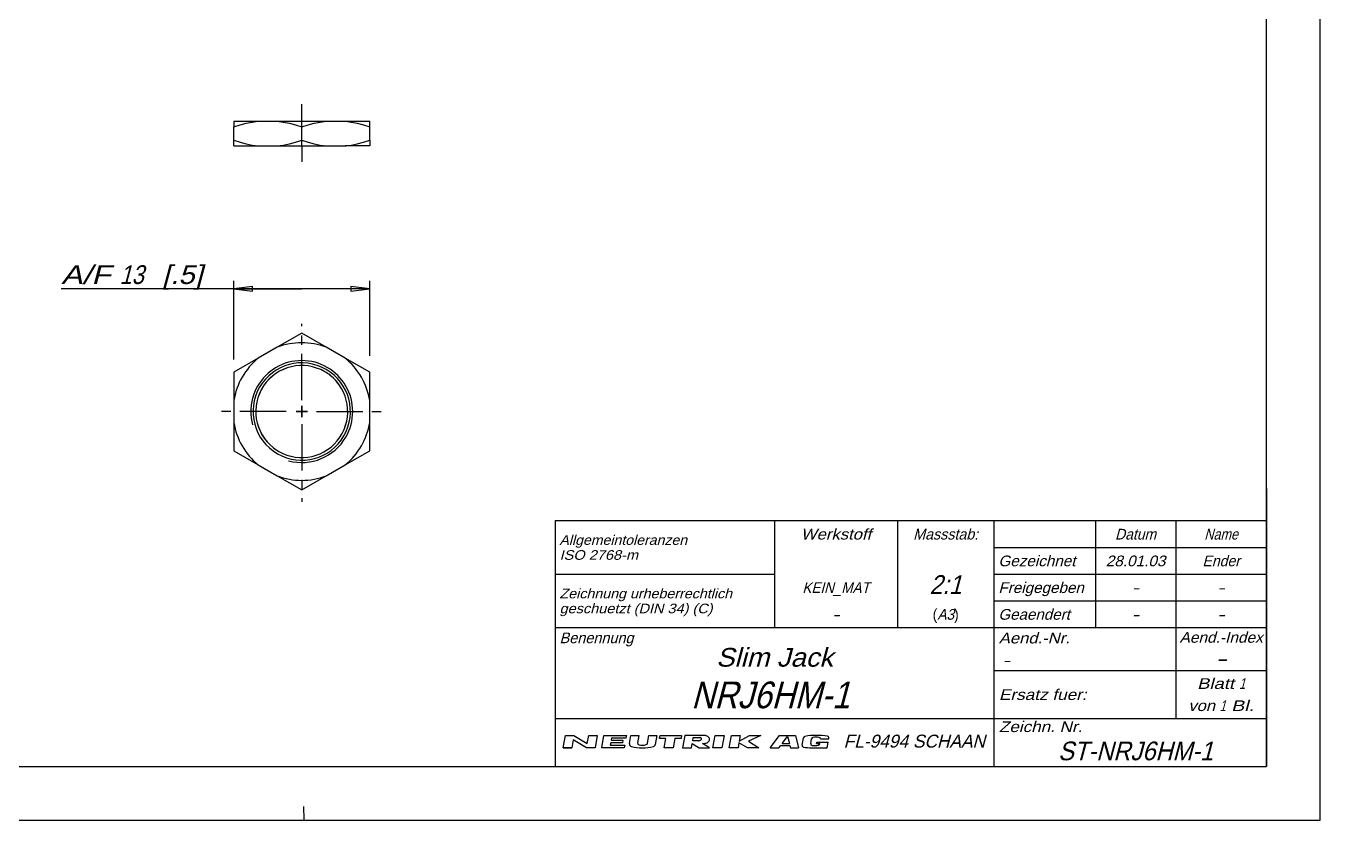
# Model space of a CAD drawing. Extents: x 0 to 420, y 0 to 297.
# Drawn here: x 178 to 420, y 0 to 148.5 of the extents above; entities that cross this region are included whole.
import ezdxf
from ezdxf.enums import TextEntityAlignment as Align

# ---------------------------------------------------------------- set-up
doc = ezdxf.new("R2010")
doc.units = 0
doc.header["$LTSCALE"] = 23.1
doc.linetypes.add('CENTER', pattern=[0.6, 0.375, -0.075, 0.075, -0.075])
doc.layers.get('0').update_dxf_attribs({"linetype": 'CONTINUOUS'})
doc.layers.add('DEFAULT_1', color=7, linetype='CENTER')
doc.layers.add('ZEICHNUNGSBEMAßUNGEN', color=7, linetype='CONTINUOUS')
doc.styles.get("Standard").update_dxf_attribs({"font": 'txt', "width": 0.8})
doc.dimstyles.get("Standard").update_dxf_attribs({"dimtxt": 0.18, "dimasz": 0.18, "dimexe": 0.18, "dimexo": 0.0625, "dimgap": 0.09, "dimtad": 0, "dimtih": 1, "dimtoh": 1, "dimdec": 4, "dimzin": 0, "dimtxsty": 'STANDARD', "dimcen": 0.09, "dimazin": 3, "dimtfac": 1, "dimtdec": 4, "dimtofl": 0, "dimtmove": 0, "dimatfit": 3, "dimtolj": 1, "dimtzin": 0})

# ---------------------------------------------------------------- blocks, each defined once
blk = doc.blocks.new('*D15')
at = {"layer": 'ZEICHNUNGSBEMAßUNGEN', "color": 2, "linetype": 'CONTINUOUS'}
for p, q in [((229.62, 99.33), (184.65, 99.33)), ((216.92, 86.1), (216.92, 100.83)), ((216.92, 99.33), (229.62, 99.33)), ((242.32, 99.33), (229.62, 99.33)), ((242.32, 86.83), (242.32, 100.83))]:
    blk.add_line(p, q, dxfattribs=at)
for points in [[(220.42, 99.77), (216.92, 99.33), (220.42, 98.89), (220.42, 99.77)], [(238.82, 98.89), (242.32, 99.33), (238.82, 99.77), (238.82, 98.89)]]:
    blk.add_lwpolyline(points, dxfattribs=at)
at = {"layer": 'ZEICHNUNGSBEMAßUNGEN', "color": 2, "linetype": 'CONTINUOUS', "oblique": 15}
for s, p, p2 in [('A/F ', (184.65, 100.24), (195.56, 100.24)), ('13', (195.56, 100.24), (200.06, 100.24)), ('[', (203.56, 100.24), (205.06, 100.24)), ('.5', (205.06, 100.24), (209.56, 100.24)), (']', (209.56, 100.24), (211.06, 100.24))]:
    blk.add_text(s, height=3.5, dxfattribs=at).set_placement(p, p2, align=Align.FIT)

msp = doc.modelspace()

# ---------------------------------------------------------------- linework, layer by layer
at = {"color": 7, "linetype": 'CONTINUOUS'}
for p, q in [((420, 0), (420, 297)), ((420, 0), (420, 297)), ((420, 0), (420, 297)), ((410, 10), (410, 287)), ((410, 10), (410, 287)), ((216.9169, 130.67117), (220.0869, 130.67117)), ((216.9169, 130.67117), (216.9169, 129.63194)), ((220.0869, 130.67117), (220.5272, 130.67117)), ((220.5272, 130.67117), (221.48987, 130.67117)), ((221.48987, 130.67117), (225.04392, 130.67117)), ((225.04392, 130.67117), (234.18987, 130.67117)), ((234.18987, 130.67117), (237.74392, 130.67117)), ((237.74392, 130.67117), (237.87012, 130.67117)), ((237.74392, 130.67117), (237.86774, 130.65402)), ((237.87012, 130.67117), (238.70659, 130.67117)), ((238.70659, 130.67117), (239.1469, 130.67117)), ((239.1469, 130.67117), (242.3169, 130.67117)), ((242.3169, 129.63194), (242.3169, 130.67117)), ((216.9169, 127.1104), (216.9169, 129.63194)), ((229.6169, 127.1104), (229.6169, 129.63194)), ((242.3169, 127.1104), (242.3169, 129.63194)), ((216.9169, 126.07117), (216.9169, 127.1104)), ((216.9169, 126.07117), (220.0869, 126.07117)), ((220.0869, 126.07117), (221.48987, 126.07117)), ((221.48987, 126.07117), (225.04392, 126.07117)), ((225.04392, 126.07117), (234.18987, 126.07117)), ((234.18987, 126.07117), (237.74392, 126.07117)), ((237.74392, 126.07117), (237.86774, 126.08833)), ((237.87012, 126.07117), (237.74392, 126.07117)), ((239.1469, 126.07117), (237.87012, 126.07117)), ((242.3169, 126.07117), (239.1469, 126.07117)), ((242.3169, 127.1104), (242.3169, 126.07117)), ((229.6169, 91.05771), (225.04392, 88.4175)), ((234.18987, 88.4175), (229.6169, 91.05771)), ((225.04392, 88.4175), (221.48987, 86.36557)), ((237.74392, 86.36557), (234.18987, 88.4175)), ((221.48987, 86.36557), (216.9169, 83.72536)), ((242.3169, 83.72536), (237.74392, 86.36557)), ((216.9169, 83.72536), (216.9169, 78.44494)), ((242.3169, 78.44494), (242.3169, 83.72536)), ((216.9169, 78.44494), (216.9169, 74.34108)), ((242.3169, 74.34108), (242.3169, 78.44494)), ((216.9169, 74.34108), (216.9169, 69.06066)), ((242.3169, 69.06066), (242.3169, 74.34108)), ((216.9169, 69.06066), (221.48987, 66.42045)), ((237.74392, 66.42045), (242.3169, 69.06066)), ((221.48987, 66.42045), (225.04392, 64.36852)), ((234.18987, 64.36852), (237.74392, 66.42045)), ((225.04392, 64.36852), (229.6169, 61.72831)), ((229.6169, 61.72831), (234.18987, 64.36852)), ((410, 62), (410, 10)), ((410, 62), (410, 10)), ((277, 56), (410, 56)), ((277, 56), (277, 10)), ((318, 56), (318, 36)), ((341, 56), (341, 36)), ((359, 56), (359, 10)), ((378, 56), (378, 36)), ((393, 56), (393, 19)), ((410, 56), (410, 10)), ((359, 51), (410, 51)), ((277, 46), (318, 46)), ((359, 46), (410, 46)), ((359, 41), (410, 41)), ((277, 36), (410, 36)), ((359, 28), (410, 28)), ((277, 19), (410, 19)), ((12.5, 10), (410, 10)), ((230, 10), (410, 10)), ((230, 10), (410, 10)), ((277, 10), (410, 10)), ((230.04181, 0.03478), (230.01068, 2.5219)), ((0, 0), (420, 0)), ((0, 0), (420, 0)), ((0, 0), (420, 0))]:
    msp.add_line(p, q, dxfattribs=at)
at = {"color": 2, "linetype": 'CONTINUOUS'}
for p, q in [((229.6169, 75.34301), (229.6169, 77.44301)), ((229.6169, 77.44301), (229.6169, 75.34301)), ((228.5669, 76.39301), (230.6669, 76.39301)), ((230.6669, 76.39301), (228.5669, 76.39301)), ((278.49964, 13.50011), (278.91355, 15.84748)), ((278.91355, 15.84748), (280.5064, 15.84748)), ((280.35858, 15.00913), (280.0925, 13.50011)), ((282.85903, 13.50011), (280.35858, 15.00913)), ((280.5064, 15.84748), (283.00685, 14.33846)), ((283.00685, 14.33846), (283.27294, 15.84748)), ((283.27294, 15.84748), (284.86579, 15.84748)), ((284.86579, 15.84748), (284.45189, 13.50011)), ((285.7094, 13.50011), (286.12331, 15.84748)), ((286.12331, 15.84748), (290.31503, 15.84748)), ((287.54363, 15.34447), (287.46972, 14.9253)), ((287.46972, 14.9253), (289.64942, 14.9253)), ((290.22633, 15.34447), (287.54363, 15.34447)), ((289.64942, 14.9253), (289.56072, 14.42229)), ((290.31503, 15.84748), (290.22633, 15.34447)), ((290.88355, 14.31726), (291.15337, 15.84748)), ((291.15337, 15.84748), (292.66239, 15.84748)), ((292.66239, 15.84748), (292.41657, 14.45333)), ((294.24696, 14.37415), (294.50675, 15.84748)), ((294.50675, 15.84748), (296.01577, 15.84748)), ((296.01577, 15.84748), (295.71918, 14.16545)), ((296.49913, 15.26064), (296.60261, 15.84748)), ((297.67282, 15.26064), (296.49913, 15.26064)), ((296.60261, 15.84748), (300.62666, 15.84748)), ((297.36239, 13.50011), (297.67282, 15.26064)), ((299.3495, 15.26064), (299.03908, 13.50011)), ((300.52319, 15.26064), (299.3495, 15.26064)), ((300.62666, 15.84748), (300.52319, 15.26064)), ((301.2135, 15.84748), (300.7996, 13.50011)), ((304.31538, 15.84748), (301.2135, 15.84748)), ((302.7128, 14.84146), (302.81628, 15.42831)), ((303.77397, 14.84146), (302.7128, 14.84146)), ((302.81628, 15.42831), (304.07039, 15.42831)), ((306.50034, 13.50011), (306.91424, 15.84748)), ((306.91424, 15.84748), (308.59093, 15.84748)), ((308.59093, 15.84748), (308.17703, 13.50011)), ((309.51838, 13.50011), (309.93228, 15.84748)), ((309.93228, 15.84748), (311.60897, 15.84748)), ((311.60897, 15.84748), (311.4168, 14.75763)), ((311.4168, 14.75763), (313.35231, 15.84748)), ((315.46536, 15.84748), (313.16014, 14.75763)), ((313.16014, 14.75763), (315.05145, 13.50011)), ((313.35231, 15.84748), (315.46536, 15.84748)), ((317.19767, 13.50011), (318.9582, 15.84748)), ((318.9582, 15.84748), (321.91636, 15.84748)), ((319.45666, 14.33231), (320.44606, 15.65152)), ((320.44606, 15.65152), (320.77586, 14.33231)), ((321.91636, 15.84748), (322.5032, 13.50011)), ((323.19698, 13.99852), (323.44525, 15.4065)), ((324.76839, 14.31977), (324.92435, 15.20425)), ((325.86085, 14.34838), (325.89916, 14.56562)), ((325.89916, 14.56562), (328.01983, 14.56562)), ((326.59763, 15.21191), (328.13378, 15.21191)), ((327.83195, 13.50011), (328.01983, 14.56562)), ((328.13378, 15.21191), (328.15881, 15.35384)), ((278.49964, 13.50011), (280.0925, 13.50011)), ((280.0925, 13.50011), (278.49964, 13.50011)), ((284.45189, 13.50011), (282.85903, 13.50011)), ((289.90112, 13.50011), (285.7094, 13.50011)), ((287.38103, 14.42229), (287.30712, 14.00312)), ((287.30712, 14.00312), (289.98982, 14.00312)), ((289.56072, 14.42229), (287.38103, 14.42229)), ((289.98982, 14.00312), (289.90112, 13.50011)), ((299.03908, 13.50011), (297.36239, 13.50011)), ((300.7996, 13.50011), (302.47629, 13.50011)), ((302.47629, 13.50011), (302.62411, 14.33846)), ((302.62411, 14.33846), (303.90147, 13.50011)), ((303.90147, 13.50011), (305.82967, 13.50011)), ((305.82967, 13.50011), (304.5523, 14.33846)), ((308.17703, 13.50011), (306.50034, 13.50011)), ((311.19507, 13.50011), (309.51838, 13.50011)), ((311.35767, 14.42229), (311.19507, 13.50011)), ((312.95559, 13.50011), (311.35767, 14.42229)), ((315.05145, 13.50011), (312.95559, 13.50011)), ((317.19767, 13.50011), (318.83251, 13.50011)), ((318.83251, 13.50011), (319.18366, 13.96832)), ((319.18366, 13.96832), (320.86686, 13.96832)), ((319.45666, 14.33231), (320.77586, 14.33231)), ((320.86686, 13.96832), (320.98391, 13.50011)), ((320.98391, 13.50011), (322.5032, 13.50011)), ((325.86085, 14.34838), (326.46676, 14.34838)), ((326.31718, 13.50011), (326.32207, 13.5278)), ((326.31718, 13.50011), (327.83195, 13.50011)), ((326.4477, 14.24029), (326.46676, 14.34838))]:
    msp.add_line(p, q, dxfattribs=at)
at = {"color": 7, "linetype": 'CONTINUOUS'}
for points in [[(216.9169, 129.63194), (218.0924, 129.9953), (219.2357, 130.28927), (220.36444, 130.51524), (221.48987, 130.67117)], [(225.04392, 130.67117), (226.16943, 130.51523), (227.29819, 130.28924), (228.44145, 129.99529), (229.6169, 129.63194)], [(229.6169, 129.63194), (230.7924, 129.9953), (231.9357, 130.28927), (233.06444, 130.51524), (234.18987, 130.67117)], [(237.86774, 130.65402), (238.86943, 130.51523), (239.99819, 130.28924), (241.14145, 129.99529), (242.3169, 129.63194)], [(216.9169, 127.1104), (218.0924, 126.74704), (219.2357, 126.45308), (220.36444, 126.2271), (221.48987, 126.07117)], [(225.04392, 126.07117), (226.16943, 126.22711), (227.29819, 126.4531), (228.44145, 126.74705), (229.6169, 127.1104)], [(229.6169, 127.1104), (230.7924, 126.74704), (231.9357, 126.45308), (233.06444, 126.2271), (234.18987, 126.07117)], [(237.86774, 126.08833), (238.86943, 126.22711), (239.99819, 126.4531), (241.14145, 126.74705), (242.3169, 127.1104)]]:
    msp.add_lwpolyline(points, dxfattribs=at)
for radius, start, end in [(12.8647, 69.1779334, 110.8220666), (12.8647, 129.1779334, 170.8220666), (8.6, 60, 232.0636618), (8.6, 60, 232.1605861), (12.8647, 9.1779334, 50.8220666), (8.6, 240, 52.1605861), (8.6, 240, 52.0636618), (8.6, 52.0636618, 60), (8.6, 52.1605861, 60), (12.8647, 189.1779334, 230.8220666), (12.8647, 309.1779334, 350.8220666), (8.6, 232.0636618, 240), (8.6, 232.1605861, 240), (12.8647, 249.1779334, 290.8220666)]:
    msp.add_arc((229.6169, 76.39301), radius, start, end, dxfattribs=at)
at = {"color": 9, "linetype": 'CONTINUOUS'}
for start, end in [(60, 240), (240, 60)]:
    msp.add_arc((229.6169, 76.39301), 9.1, start, end, dxfattribs=at)
at = {"color": 2, "linetype": 'CONTINUOUS'}
for centre, radius, start, end in [((229.6169, 76.39301), 9.53, 330, 150), ((229.6169, 76.39301), 9.53, 150, 195), ((229.6169, 76.39301), 9.53, 255, 330), ((303.77127, 15.61951), 0.77805, 270.1987234, 285.1919235), ((303.77397, 15.6195), 0.77734, 285, 298.8638533), ((304.02796, 14.90716), 0.52287, 74.2117657, 85.3454741), ((303.89681, 15.39665), 0.52287, 298.8638533, 315.7882343), ((304.07731, 15.08168), 0.3415, 49.8060319, 74.2117657), ((304.0268, 15.27018), 0.3415, 315.7882343, 340.1939681), ((304.18763, 15.21226), 0.17057, 15, 49.8060319), ((304.47982, 3.66593), 12.18266, 88.0677144, 90.7734175), ((304.18763, 15.21226), 0.17057, 340.1939681, 15), ((304.85071, 14.52556), 1.31671, 72.6679684, 88.2637227), ((304.93753, 14.80378), 1.02525, 53.0047286, 72.6679684), ((304.93753, 15.38101), 1.02525, 287.3320316, 306.9952714), ((305.07051, 14.98028), 0.80426, 28.8008671, 53.0047286), ((305.07051, 15.20451), 0.80426, 306.9952714, 331.1991329), ((305.27444, 15.0924), 0.57155, 0, 28.8008671), ((305.27444, 15.0924), 0.57155, 331.1991329, 360), ((323.7436, 15.35389), 0.30295, 99.8027899, 170), ((325.9666, 2.48782), 13.35966, 81.6598953, 99.8027899), ((325.2227, 15.15164), 0.30295, 99.7818252, 170), ((325.76146, 12.02666), 3.47403, 80.2083391, 99.7818252), ((326.30075, 15.15155), 0.30295, 11.493425, 80.2083391), ((327.86046, 15.40644), 0.30295, 350, 81.6598953), ((291.37892, 14.22991), 0.50301, 170, 256.2209108), ((293.25587, 21.88356), 8.38344, 256.2209108, 284.4612688), ((292.74681, 14.3951), 0.33534, 170, 257.3877507), ((293.25936, 16.68582), 2.6827, 257.3877507, 286.2626489), ((293.91672, 14.43238), 0.33534, 286.2626489, 350), ((295.22382, 14.2528), 0.50301, 284.4612688, 350), ((303.14969, 132.19496), 117.86484, 270.6818442, 270.8360088), ((304.85071, 15.65923), 1.31671, 270.8139812, 287.3320316), ((323.49533, 13.94592), 0.30295, 170, 261.4614733), ((325.43392, 26.8579), 13.35966, 261.4614733, 273.8118151), ((325.06674, 14.26717), 0.30295, 170, 261.5304678), ((325.53379, 17.40366), 3.47403, 261.5304678, 281.1930684), ((326.14935, 14.2929), 0.30295, 281.1930684, 350)]:
    msp.add_arc(centre, radius, start, end, dxfattribs=at)
at = {"layer": 'DEFAULT_1', "color": 2, "linetype": 'CENTER'}
for p, q in [((229.6169, 126.07117), (229.6169, 133.86151)), ((229.6169, 126.07117), (229.6169, 123.07117)), ((229.6169, 78.50097), (229.6169, 92.76808)), ((226.73046, 76.39301), (213.73244, 76.39301)), ((232.3459, 76.39301), (244.92099, 76.39301)), ((229.6169, 74.02765), (229.6169, 59.49034))]:
    msp.add_line(p, q, dxfattribs=at)

# ---------------------------------------------------------------- texts
at = {"color": 2, "linetype": 'CONTINUOUS', "oblique": 15}
for s, height, p, p2 in [(' Allgemeintoleranzen', 1.8, (277.0625, 51.46587), (301.6625, 51.46587)), ('Werkstoff', 2, (322.92857, 52.46472), (336.07143, 52.46472)), ('Massstab:', 2, (343.92857, 52.46472), (356.07143, 52.46472)), ('Datum', 2, (381.66667, 52.46472), (389.33333, 52.46472)), ('Name', 2, (398.35714, 52.46472), (404.64286, 52.46472)), (' ISO 2768-m', 1.8, (277.0625, 48.67063), (292.49107, 48.67063)), (' Gezeichnet', 2, (359.0625, 47.46472), (374.25298, 47.46472)), ('28.01.03', 2, (379.92857, 47.46472), (391.07143, 47.46472)), ('Ender', 2, (398, 47.46472), (405, 47.46472)), ('KEIN_MAT', 2, (323.21429, 42.46472), (335.78571, 42.46472)), ('2:1', 3.5, (347, 42.29841), (353, 42.29841)), (' Freigegeben', 2, (359.0625, 42.46472), (375.8244, 42.46472)), (' Zeichnung urheberrechtlich', 1.8, (277.0625, 41.46587), (310.0625, 41.46587)), ('-', 2, (384.78571, 42.46472), (386.21429, 42.46472)), ('-', 2, (400.78571, 42.46472), (402.21429, 42.46472)), (' geschuetzt (DIN 34) (C)', 1.8, (277.0625, 38.67063), (306.41964, 38.67063)), ('A3', 2, (348.42857, 37.46472), (351.57143, 37.46472)), (' Geaendert', 2, (359.0625, 37.46472), (373.20536, 37.46472)), ('-', 2, (328.78571, 37.46472), (330.21429, 37.46472)), ('-', 2, (384.78571, 37.46472), (386.21429, 37.46472)), ('-', 2, (400.78571, 37.46472), (402.21429, 37.46472)), (' Benennung', 2, (277.0625, 33.07812), (291.63393, 33.07812)), (' Aend.-Nr.', 2, (359.0625, 33.03528), (373.20536, 33.03528)), ('Aend.-Index', 2, (393.71429, 33.16469), (409.28571, 33.16469)), ('Slim Jack', 3.5, (307.08333, 28.68827), (328.91667, 28.68827)), ('-', 2, (360.63393, 28.89417), (362.0625, 28.89417)), ('-', 3, (400.42857, 28.76476), (402.57143, 28.76476)), ('Blatt ', 2, (397, 24.53528), (404.85714, 24.53528)), ('NRJ6HM-1', 5, (302.42857, 20.91181), (332.07143, 20.91181)), (' Ersatz fuer:', 2, (359.0625, 22.46472), (376.34821, 22.46472)), ('1', 2, (404.85714, 24.53528), (406, 24.53528)), ('von ', 2, (395.35714, 20.39417), (401.21429, 20.39417)), ('1', 2, (401.21429, 20.39417), (402.35714, 20.39417)), (' Bl.', 2, (402.35714, 20.39417), (407.64286, 20.39417)), (' Zeichn. Nr.', 2, (359.0625, 16.46472), (375.53869, 16.46472)), ('ST-NRJ6HM-1', 3.5, (371, 11.18827), (400, 11.18827))]:
    msp.add_text(s, height=height, dxfattribs=at).set_placement(p, p2, align=Align.FIT)
at = {"color": 2, "linetype": 'CONTINUOUS'}
for s, p, p2 in [('(', (347.57143, 37.46472), (348.42857, 37.46472)), (')', (351.57143, 37.46472), (352.42857, 37.46472))]:
    msp.add_text(s, height=2, dxfattribs=at).set_placement(p, p2, align=Align.FIT)
at = {"color": 4, "linetype": 'CONTINUOUS', "oblique": 15}
msp.add_text('FL-9494 SCHAAN', height=2.4236218, dxfattribs=at).set_placement((330.91413, 13.55443), (357.34315, 13.55443), align=Align.FIT)

# ---------------------------------------------------------------- dimensions: what is measured, and where the dimension line sits
at = {"layer": 'ZEICHNUNGSBEMAßUNGEN', "color": 2, "linetype": 'CONTINUOUS'}
dim = msp.add_linear_dim(base=(216.9169, 99.33117), p1=(242.3169, 86.8254), p2=(216.9169, 86.09682), angle=180, dimstyle='Standard', dxfattribs=at)
dim.commit()
dim.dimension.update_dxf_attribs({"geometry": '*D15', "text_midpoint": (197.85419, 101.98704)})

doc.saveas('drawing.dxf')
